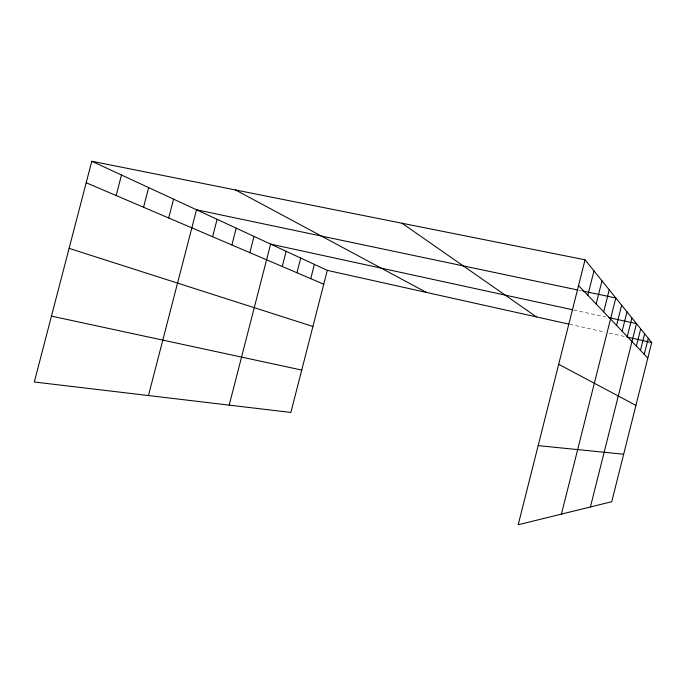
<?xml version="1.0" encoding="UTF-8"?>
<svg xmlns="http://www.w3.org/2000/svg" width="686" height="686" viewBox="0 0 686 686"><rect width="100%" height="100%" fill="white"/><g stroke="black" fill="none" stroke-linecap="round" stroke-linejoin="round"><path stroke-width="0.51" stroke-dasharray="3.43 2.57" d="M578.667 290.178L581.762 290.83M573.702 310.003L605.747 316.966M569.732 324.307L605.026 332.161M609.177 333.087L624.74 336.552"/><path stroke-width="1.03" d="M622.133 331.184L626.995 311.873M627.261 336.543L631.917 317.995M590.414 506.971L636.479 323.646L608.825 317.635M636.376 346.087L640.698 328.894M640.458 350.357L644.626 333.765M644.257 354.336L648.279 338.301M585.047 259.805L651.7 342.546L611.758 501.715L518.204 524.747L585.047 259.805L91.787 161.253L34.3 381.999L290.873 412.449L327.291 270.37L91.787 161.253M587.825 295.28L593.973 270.884M596.151 303.992L601.991 280.84M603.68 311.873L609.237 289.826M561.422 514.106L615.814 297.99L582.791 291.044M616.577 325.37L621.645 305.227M296.952 272.762L300.725 258.056M310.749 278.662L314.411 264.402M148.468 395.548L196.505 209.779L577.629 289.964M212.6 236.73L217.093 219.314M231.877 244.971L236.216 228.172M249.833 252.637L254.009 236.413M229.193 405.126L270.618 244.113L572.656 309.772M282.255 266.485L286.156 251.308M116.166 195.544L121.499 175.024M143.563 207.241L148.656 187.604M168.696 217.976L173.567 199.146M538.167 445.617L623.677 454.235M51.459 316.109L301.737 370.071M327.291 270.37L568.685 324.075M626.815 337.006L651.7 342.546M69.106 248.358L312.91 326.467M86.187 182.742L323.741 284.21M558.687 364.3L635.931 405.392M235.538 189.979L426.452 292.433M402.047 223.242L536.452 316.906M578.547 285.573L647.807 358.049"/></g></svg>
